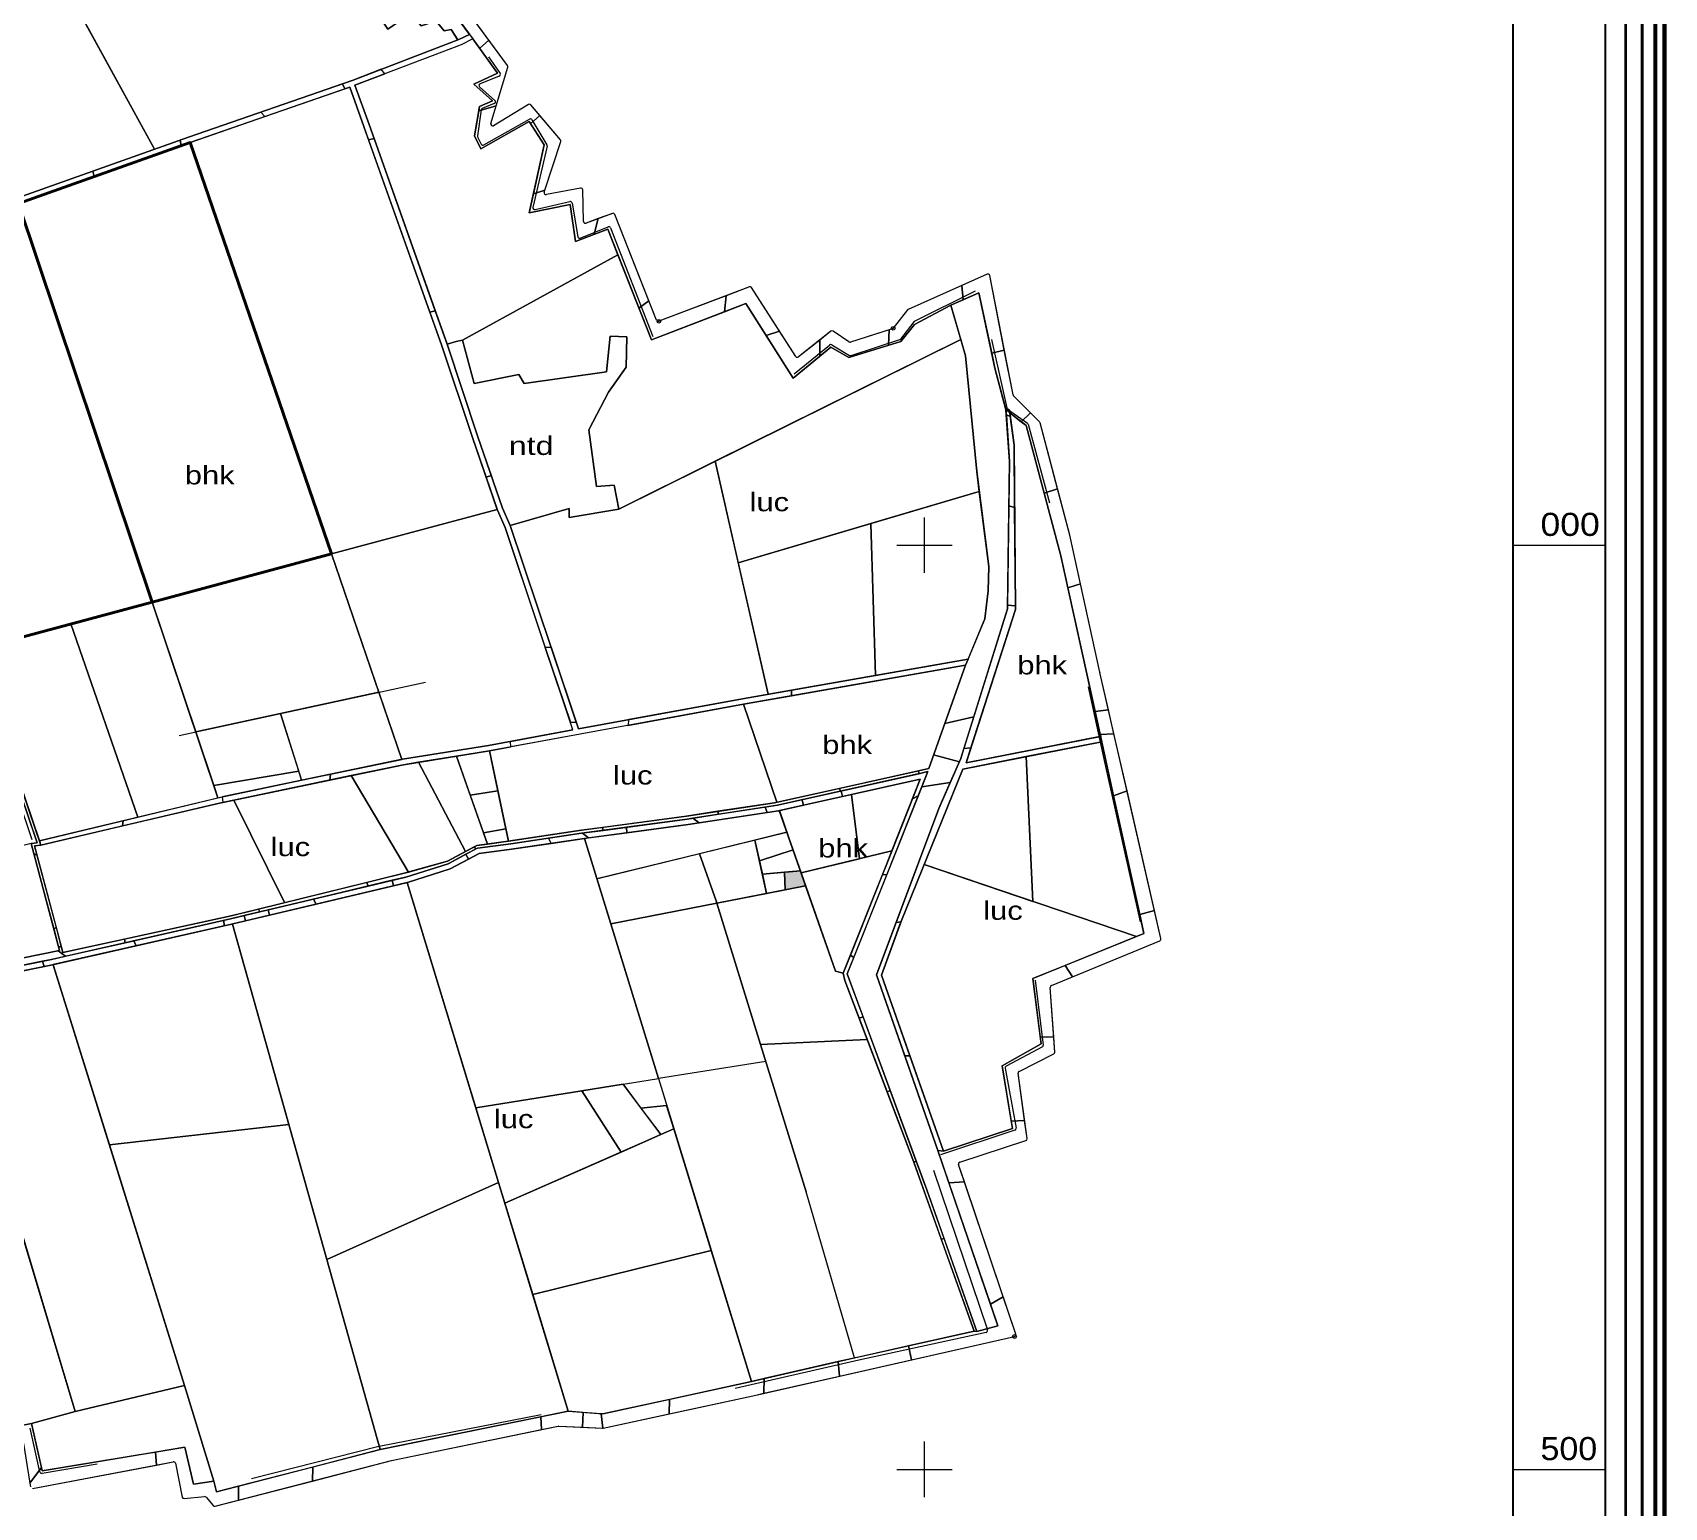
# Model space of a CAD drawing. Header units: metres. Extents: x 558415 to 562400, y 2247179 to 2251032.
# Drawn here: x 561518 to 562400, y 2248479 to 2249277 of the extents above; entities that cross this region are included whole.
import ezdxf
from ezdxf.enums import TextEntityAlignment as Align

# ---------------------------------------------------------------- set-up
doc = ezdxf.new("R2010")
doc.units = ezdxf.units.M
doc.header["$LTSCALE"] = 4
doc.header["$PDMODE"] = 32
doc.header["$PDSIZE"] = 2
for name, color, linetype, lineweight in [('1', 7, 'Continuous', 13), ('17', 7, 'Continuous', 13), ('2', 7, 'Continuous', 13), ('23', 7, 'Continuous', 13), ('33', 7, 'Continuous', 13), ('4', 7, 'Continuous', 13), ('45', 7, 'Continuous', 13), ('5', 7, 'Continuous', 13), ('6', 7, 'Continuous', 13), ('61', 7, 'Continuous', 25), ('62', 7, 'Continuous', 25), ('63', 7, 'Continuous', 13), ('7', 7, 'Continuous', 13)]:
    doc.layers.add(name, color=color, linetype=linetype, lineweight=lineweight)

msp = doc.modelspace()

# ---------------------------------------------------------------- hatches: boundary and pattern name
at = {"layer": '45'}
msp.add_hatch(color=256, dxfattribs=at).paths.add_polyline_path([(561932.896, 2248823.88), (561924.334, 2248823.119), (561924.692, 2248813.572), (561935.747, 2248815.739)])

# ---------------------------------------------------------------- linework, layer by layer
at = {"layer": '1'}
for p, q in [((561762.927, 2249036.784), (561765.812, 2249037.62)), ((561794.965, 2248944.712), (561798.066, 2248944.902)), ((562021.353, 2248889.926), (562025.186, 2248890.387)), ((561798.122, 2248838.65), (561796.747, 2248841.479)), ((561573.635, 2248783.182), (561572.356, 2248785.968)), ((561523.9, 2248772.046), (561522.972, 2248774.919)), ((561964.633, 2248744.044), (561966.806, 2248744.757)), ((562009.149, 2248624.54), (562010.608, 2248624.84))]:
    msp.add_line(p, q, dxfattribs=at)
for points in [[(561690.989, 2249251.617), (561748.199, 2249273.514), (561753.975, 2249276.317), (561755.78, 2249273.858)], [(561755.78, 2249273.858), (561749.392, 2249270.758), (561692.018, 2249248.799), (561699.634, 2249227.574)], [(561706.253, 2249257.459), (561690.989, 2249251.617), (561685.366, 2249249.661), (561686.639, 2249246.928), (561689.184, 2249247.813)], [(561699.634, 2249227.574), (561714.302, 2249186.273), (561735.43, 2249126.786), (561735.429, 2249126.786), (561732.484, 2249126.114), (561696.809, 2249226.565), (561689.184, 2249247.813), (561686.639, 2249246.928), (561686.129, 2249248.023), (561685.366, 2249249.661), (561690.989, 2249251.617)], [(561702.35, 2249219.926), (561699.634, 2249227.574), (561692.018, 2249248.799), (561708.261, 2249255.016), (561706.253, 2249257.459)], [(561689.184, 2249247.813), (561696.809, 2249226.565), (561699.388, 2249219.304), (561702.35, 2249219.926)], [(561641.046, 2249234.243), (561601.965, 2249220.647), (561597.527, 2249219.075), (561598.061, 2249216.081), (561597.527, 2249219.075), (561550.262, 2249202.326), (561550.929, 2249199.379), (561598.061, 2249216.081)], [(561598.061, 2249216.081), (561602.959, 2249217.816), (561643.271, 2249231.84), (561641.046, 2249234.243)], [(561550.262, 2249202.326), (561509.072, 2249187.73), (561503.186, 2249185.582), (561503.594, 2249182.518), (561503.186, 2249185.582), (561438, 2249161.8), (561438.827, 2249158.684), (561503.594, 2249182.518)], [(561503.594, 2249182.518), (561510.087, 2249184.907), (561550.929, 2249199.379), (561550.262, 2249202.326)], [(561765.812, 2249037.62), (561758.354, 2249059.207), (561741.843, 2249108.728), (561735.429, 2249126.786), (561732.484, 2249126.114)], [(561732.484, 2249126.114), (561739.006, 2249107.751), (561755.513, 2249058.243), (561762.927, 2249036.784)], [(562044.318, 2249070.315), (562046.383, 2249069.707), (562045.937, 2249072.954), (562045.148, 2249073.518), (562044.036, 2249073.545)], [(562044.036, 2249073.545), (562044.12, 2249073.229), (562044.318, 2249070.315)], [(562048.795, 2249020.454), (562048.516, 2249054.183), (562046.383, 2249069.707), (562044.318, 2249070.315), (562046.029, 2249045.171)], [(561798.066, 2248944.902), (561776.044, 2249010.556), (561771.867, 2249020.096), (561765.812, 2249037.62), (561762.927, 2249036.784)], [(562046.029, 2249045.171), (562045.701, 2249021.244), (562048.795, 2249020.454)], [(561762.927, 2249036.784), (561769.071, 2249019.003), (561773.242, 2249009.475), (561794.965, 2248944.712)], [(562044.964, 2248967.49), (562044.937, 2248965.497), (562021.353, 2248889.926)], [(562025.186, 2248890.387), (562049.253, 2248965.231), (562049.238, 2248967.089), (562044.964, 2248967.49)], [(561809.936, 2248900.081), (561804.305, 2248916.869), (561794.965, 2248944.712), (561798.066, 2248944.902), (561812.916, 2248900.628)], [(562022.295, 2248935.056), (561902.083, 2248913.97), (561813.88, 2248897.755), (561776.336, 2248890.858), (561776.099, 2248893.864), (561809.936, 2248900.081)], [(561812.916, 2248900.628), (561901.553, 2248916.923), (562023.648, 2248938.339), (562022.295, 2248935.056)], [(561928.121, 2248921.583), (561901.553, 2248916.923), (561840.139, 2248905.633), (561839.537, 2248902.472), (561902.083, 2248913.97)], [(561902.083, 2248913.97), (561928.18, 2248918.548), (561928.121, 2248921.583)], [(562095.076, 2248893.412), (562095.872, 2248893.568), (562095.225, 2248896.498), (562094.434, 2248896.343), (562022.584, 2248882.296), (562025.186, 2248890.387), (562021.353, 2248889.926), (562019.686, 2248884.586)], [(561516.853, 2248838.537), (561520.175, 2248838.997), (561503.306, 2248888.681), (561501.16, 2248888.625), (561517.277, 2248840.794)], [(561776.099, 2248893.864), (561764.279, 2248891.693), (561717.808, 2248884.175), (561678.877, 2248876.058), (561678.512, 2248872.917), (561718.354, 2248881.224)], [(561718.354, 2248881.224), (561764.79, 2248888.737), (561776.336, 2248890.858), (561776.099, 2248893.864)], [(561987.325, 2248796.16), (561987.584, 2248796.868), (562020.851, 2248878.9), (562095.076, 2248893.412)], [(562019.686, 2248884.586), (562007.85, 2248857.501), (561984.688, 2248795.854), (561987.325, 2248796.16)], [(561678.874, 2248876.035), (561619.244, 2248863.568), (561566.645, 2248850.907), (561566.373, 2248848.146), (561618.849, 2248860.477)], [(561618.849, 2248860.477), (561678.512, 2248872.917), (561678.874, 2248876.035)], [(562001.893, 2248877.475), (561998.969, 2248876.783), (561955.002, 2248866.979), (561955.685, 2248864.058), (561997.65, 2248873.415)], [(561997.65, 2248873.415), (561993.475, 2248862.751), (561996.682, 2248864.418), (562001.893, 2248877.475)], [(561933.841, 2248862.261), (561920.503, 2248859.287), (561913.859, 2248858.271), (561914.972, 2248855.406), (561921.057, 2248856.337)], [(561921.057, 2248856.337), (561934.535, 2248859.342), (561934.417, 2248859.836), (561933.841, 2248862.261)], [(561874.697, 2248852.279), (561871.726, 2248851.825), (561838.852, 2248847.393), (561839.141, 2248844.405), (561872.153, 2248848.855)], [(561872.153, 2248848.855), (561878.178, 2248849.777), (561874.697, 2248852.279)], [(561815.099, 2248844.191), (561814.466, 2248844.106), (561796.747, 2248841.479), (561798.122, 2248838.65), (561814.886, 2248841.136)], [(561814.886, 2248841.136), (561818.291, 2248841.595), (561815.099, 2248844.191)], [(561796.747, 2248841.479), (561776.293, 2248838.446), (561758.267, 2248836.13), (561751.937, 2248832.751), (561752.379, 2248831.921), (561753.347, 2248830.103)], [(561753.347, 2248830.103), (561759.195, 2248833.225), (561776.704, 2248835.474), (561798.122, 2248838.65)], [(561751.937, 2248832.751), (561742.362, 2248827.639), (561719.564, 2248820.434), (561712.238, 2248818.686), (561712.898, 2248815.759)], [(561712.898, 2248815.759), (561720.365, 2248817.541), (561743.53, 2248824.862), (561753.347, 2248830.103), (561751.937, 2248832.751)], [(561632.067, 2248799.558), (561624.663, 2248797.791), (561621.044, 2248796.973), (561621.352, 2248793.967)], [(561621.352, 2248793.967), (561625.342, 2248794.869), (561632.902, 2248796.673), (561632.067, 2248799.558)], [(561992.121, 2248723.751), (561976.774, 2248767.298), (561987.325, 2248796.16), (561984.688, 2248795.854), (561974.036, 2248767.504)], [(561572.356, 2248785.968), (561527.906, 2248775.921), (561522.972, 2248774.919), (561523.9, 2248772.046)], [(561523.9, 2248772.046), (561528.535, 2248772.988), (561573.635, 2248783.182)], [(561522.972, 2248774.919), (561470.912, 2248764.342), (561468.303, 2248763.809), (561468.303, 2248760.746)], [(561960.027, 2248778.237), (561956.136, 2248768.482), (561956.874, 2248764.428), (561964.633, 2248744.044)], [(561966.806, 2248744.757), (561958.215, 2248768.034), (561961.753, 2248776.899), (561960.027, 2248778.237)], [(561468.303, 2248760.746), (561471.511, 2248761.402), (561523.9, 2248772.046)], [(561974.036, 2248767.504), (561989.337, 2248723.795), (561992.121, 2248723.751)], [(562010.608, 2248624.84), (562001.301, 2248651.303), (561995.62, 2248666.693), (561994.232, 2248666.193), (562009.149, 2248624.54)]]:
    msp.add_lwpolyline(points, dxfattribs=at)
for points in [[(561686.639, 2249246.928), (561685.366, 2249249.661), (561641.046, 2249234.243), (561643.271, 2249231.84)], [(561732.484, 2249126.114), (561735.429, 2249126.786), (561702.35, 2249219.926), (561699.388, 2249219.304)], [(562044.964, 2248967.49), (562049.238, 2248967.089), (562048.795, 2249020.454), (562045.701, 2249021.244)], [(561808.571, 2248904.151), (561811.714, 2248904.211), (561798.066, 2248944.902), (561794.965, 2248944.712)], [(562022.295, 2248935.056), (562023.648, 2248938.339), (561928.121, 2248921.583), (561928.18, 2248918.548)], [(561678.512, 2248872.917), (561678.877, 2248876.058), (561620.283, 2248863.84), (561620.524, 2248860.826)], [(561934.535, 2248859.342), (561955.685, 2248864.058), (561955.002, 2248866.979), (561933.841, 2248862.261)], [(561979.723, 2248827.625), (561977.387, 2248821.768), (561979.611, 2248821.644), (561996.682, 2248864.418), (561993.475, 2248862.751)], [(561914.972, 2248855.406), (561913.859, 2248858.271), (561874.697, 2248852.279), (561878.178, 2248849.777)], [(561566.373, 2248848.146), (561566.645, 2248850.907), (561521.412, 2248840.019), (561522.179, 2248837.761)], [(561839.141, 2248844.405), (561838.852, 2248847.393), (561815.099, 2248844.191), (561818.291, 2248841.595)], [(561712.898, 2248815.759), (561712.238, 2248818.686), (561669.66, 2248808.527), (561671.003, 2248805.763)], [(561960.027, 2248778.237), (561961.753, 2248776.899), (561979.611, 2248821.644), (561977.387, 2248821.768)], [(561671.003, 2248805.763), (561669.66, 2248808.527), (561645.046, 2248802.654), (561645.818, 2248799.754)], [(561632.902, 2248796.673), (561645.818, 2248799.754), (561645.046, 2248802.654), (561632.067, 2248799.558)], [(561621.352, 2248793.967), (561621.044, 2248796.973), (561572.356, 2248785.968), (561573.635, 2248783.182)], [(561979.784, 2248704.237), (561981.514, 2248704.912), (561966.806, 2248744.757), (561964.633, 2248744.044)], [(562007.302, 2248672.477), (562010.278, 2248672.232), (561992.121, 2248723.751), (561989.337, 2248723.795)], [(561993.727, 2248667.604), (561994.232, 2248666.193), (561995.62, 2248666.693), (561981.514, 2248704.912), (561979.784, 2248704.237)], [(562026.977, 2248574.756), (562028.297, 2248574.54), (562010.608, 2248624.84), (562009.149, 2248624.54)]]:
    msp.add_lwpolyline(points, close=True, dxfattribs=at)
at = {"layer": '17'}
for p, q in [((562095.727, 2248896.596), (562022.584, 2248882.296)), ((562096.303, 2248893.652), (562020.851, 2248878.9))]:
    msp.add_line(p, q, dxfattribs=at)
for points in [[(561753.975, 2249276.317), (561748.199, 2249273.514), (561690.989, 2249251.617), (561601.965, 2249220.647), (561509.072, 2249187.73), (561414.011, 2249153.047)], [(561755.78, 2249273.858), (561749.392, 2249270.758), (561692.018, 2249248.799)], [(561689.184, 2249247.813), (561602.959, 2249217.816), (561510.087, 2249184.907), (561415.06, 2249149.938)], [(561809.936, 2248900.081), (561773.242, 2249009.475), (561769.071, 2249019.003), (561755.513, 2249058.243), (561739.006, 2249107.751), (561696.809, 2249226.565), (561689.184, 2249247.813)], [(561812.916, 2248900.628), (561776.044, 2249010.556), (561771.867, 2249020.096), (561758.354, 2249059.207), (561741.843, 2249108.728), (561699.634, 2249227.574), (561692.018, 2249248.799)], [(562045.937, 2249072.954), (562048.516, 2249054.183), (562049.253, 2248965.231), (562022.584, 2248882.296)], [(562022.295, 2248935.056), (561902.083, 2248913.97), (561813.88, 2248897.755), (561764.79, 2248888.737), (561718.354, 2248881.224), (561618.849, 2248860.477), (561522.179, 2248837.761)], [(562023.648, 2248938.339), (561901.553, 2248916.923), (561812.916, 2248900.628)], [(561809.936, 2248900.081), (561764.279, 2248891.693), (561717.808, 2248884.175), (561619.244, 2248863.568), (561521.412, 2248840.019)], [(562020.851, 2248878.9), (561987.584, 2248796.868), (561976.774, 2248767.298), (562010.278, 2248672.232)], [(561997.65, 2248873.415), (561921.057, 2248856.337), (561872.153, 2248848.855), (561814.886, 2248841.136), (561776.704, 2248835.474), (561759.195, 2248833.225), (561743.53, 2248824.862), (561720.365, 2248817.541), (561625.342, 2248794.869), (561528.535, 2248772.988), (561471.511, 2248761.402), (561436.312, 2248754.209), (561364.013, 2248736.539), (561355.828, 2248720.393), (561279.274, 2248698.415), (561184.114, 2248671.914), (561136.946, 2248658.122)], [(562026.977, 2248574.756), (561993.727, 2248667.604), (561956.874, 2248764.428), (561956.136, 2248768.482), (561979.723, 2248827.625), (561997.65, 2248873.415)], [(561807.374, 2248531.458), (561826.169, 2248530.027), (561906.511, 2248547.555), (561962.278, 2248560.303), (562026.977, 2248574.756)], [(561616.503, 2248490.556), (561617.208, 2248487.816), (561705.657, 2248510.71), (561807.374, 2248531.458)], [(561346.895, 2248491.702), (561517.034, 2248524.902), (561522.931, 2248499.146), (561599.955, 2248512.024), (561604.746, 2248491.992), (561615.734, 2248493.54)]]:
    msp.add_lwpolyline(points, dxfattribs=at)
at = {"layer": '2'}
for p, q in [((562011.047, 2248903.532), (562026.744, 2248907.203)), ((561826.292, 2248845.7), (561825.874, 2248847.342))]:
    msp.add_line(p, q, dxfattribs=at)
for points in [[(562026.744, 2248907.203), (562044.937, 2248965.497), (562046.029, 2249045.171), (562044.12, 2249073.229), (562038.121, 2249095.728), (562029.382, 2249136.578), (562014.293, 2249129.872), (562022.292, 2249102.343), (562028.292, 2249039.875), (562034.837, 2248988.524), (562034.564, 2248975.289), (562032.656, 2248960.202), (562022.295, 2248935.056), (562011.047, 2248903.532)], [(561998.629, 2248869.297), (562013.975, 2248871.517), (562018.905, 2248882.798), (562005.003, 2248886.594), (562002.338, 2248879.126), (561996.822, 2248877.904), (561997.006, 2248876.345)], [(561519.959, 2248832.703), (561518.739, 2248837.284), (561522.179, 2248837.761), (561509.222, 2248875.923), (561507.624, 2248875.965), (561520.175, 2248838.997)], [(561997.006, 2248876.345), (561998.969, 2248876.783), (562001.893, 2248877.475), (561998.629, 2248869.297)], [(561954.035, 2248868.426), (561918.952, 2248860.654), (561888.235, 2248856.012), (561888.701, 2248854.422), (561920.503, 2248859.287)], [(561920.503, 2248859.287), (561954.691, 2248866.91), (561954.035, 2248868.426)], [(561888.235, 2248856.012), (561871.253, 2248853.445), (561825.874, 2248847.342), (561826.292, 2248845.7), (561826.208, 2248846.03), (561826.292, 2248845.7), (561871.726, 2248851.825)], [(561871.726, 2248851.825), (561888.701, 2248854.422), (561888.235, 2248856.012)], [(561825.874, 2248847.342), (561814.509, 2248845.814), (561774.957, 2248839.852), (561758.018, 2248837.504), (561756.538, 2248836.709), (561757.411, 2248835.673)], [(561757.411, 2248835.673), (561758.267, 2248836.13), (561776.293, 2248838.446), (561814.466, 2248844.106), (561826.292, 2248845.7)], [(561520.175, 2248838.997), (561516.853, 2248838.537), (561518.421, 2248832.647), (561519.959, 2248832.703)], [(561699.152, 2248815.564), (561719.564, 2248820.434), (561742.362, 2248827.639), (561757.411, 2248835.673), (561756.538, 2248836.709), (561742.137, 2248828.966)], [(561742.137, 2248828.966), (561718.617, 2248822.477), (561698.481, 2248817.534), (561699.152, 2248815.564)], [(561639.83, 2248803.137), (561625.036, 2248799.505), (561567.476, 2248786.878), (561567.838, 2248784.947), (561567.793, 2248785.186), (561567.838, 2248784.947), (561624.663, 2248797.791)], [(561624.663, 2248797.791), (561640.547, 2248801.581), (561639.83, 2248803.137)]]:
    msp.add_lwpolyline(points, dxfattribs=at)
for points in [[(562005.003, 2248886.594), (562018.905, 2248882.798), (562019.686, 2248884.586), (562026.744, 2248907.203), (562011.047, 2248903.532)], [(561997.006, 2248876.345), (561996.822, 2248877.904), (561954.035, 2248868.426), (561954.691, 2248866.91)], [(561958.215, 2248768.034), (562001.301, 2248651.303), (562028.297, 2248574.54), (562039.75, 2248577.717), (562007.302, 2248672.477), (561974.036, 2248767.504), (562007.85, 2248857.501), (562013.975, 2248871.517), (561998.629, 2248869.297)], [(561529.099, 2248792.55), (561530.548, 2248792.937), (561519.959, 2248832.703), (561518.421, 2248832.647)], [(561699.152, 2248815.564), (561698.481, 2248817.534), (561639.83, 2248803.137), (561640.547, 2248801.581)], [(561531.724, 2248782.693), (561533.221, 2248782.898), (561530.548, 2248792.937), (561529.099, 2248792.55)], [(561567.838, 2248784.947), (561567.476, 2248786.878), (561534.11, 2248779.558), (561533.221, 2248782.898), (561531.724, 2248782.693), (561532.254, 2248780.702), (561531.5, 2248780.549), (561535.548, 2248777.648)], [(561527.906, 2248775.921), (561535.548, 2248777.648), (561531.5, 2248780.549), (561472.911, 2248768.695), (561474.635, 2248765.098)]]:
    msp.add_lwpolyline(points, close=True, dxfattribs=at)
at = {"layer": '23'}
for points in [[(561354.963, 2249305.485), (561396.199, 2249192.604), (561411.684, 2249147.019), (561414.151, 2249147.976), (561482.431, 2248950.322), (561484.887, 2248942.932), (561520.175, 2248838.997), (561516.853, 2248838.537), (561532.254, 2248780.702)], [(561356.259, 2249306.308), (561397.614, 2249193.103), (561412.601, 2249148.984), (561415.06, 2249149.938), (561483.852, 2248950.803), (561486.309, 2248943.41), (561522.179, 2248837.761), (561518.739, 2248837.284), (561534.11, 2248779.558)], [(562019.686, 2248884.586), (562044.937, 2248965.497), (562046.029, 2249045.171), (562044.12, 2249073.229), (562038.121, 2249095.728), (562029.382, 2249136.578), (562014.293, 2249129.872), (562022.292, 2249102.343), (562028.292, 2249039.875), (562034.837, 2248988.524), (562034.564, 2248975.289), (562032.656, 2248960.202), (562022.295, 2248935.056), (562002.338, 2248879.126)], [(561534.11, 2248779.558), (561625.036, 2248799.505), (561718.617, 2248822.477), (561742.137, 2248828.966), (561758.018, 2248837.504), (561774.957, 2248839.852), (561814.509, 2248845.814), (561871.253, 2248853.445), (561918.952, 2248860.654), (562002.338, 2248879.126)], [(562001.893, 2248877.475), (561958.215, 2248768.034), (562001.301, 2248651.303), (562028.297, 2248574.54), (562039.75, 2248577.717), (562007.302, 2248672.477), (561974.036, 2248767.504), (562007.85, 2248857.501), (562019.686, 2248884.586)], [(562001.893, 2248877.475), (561998.969, 2248876.783), (561920.503, 2248859.287), (561871.726, 2248851.825), (561814.466, 2248844.106), (561776.293, 2248838.446), (561758.267, 2248836.13), (561742.362, 2248827.639), (561719.564, 2248820.434), (561624.663, 2248797.791), (561527.906, 2248775.921), (561470.912, 2248764.342), (561435.655, 2248757.137), (561361.961, 2248739.126), (561353.743, 2248722.916), (561278.458, 2248701.302), (561183.291, 2248674.799), (561136.152, 2248661.015)], [(561532.254, 2248780.702), (561469.952, 2248768.096), (561434.082, 2248760.941), (561359.886, 2248741.862), (561353.744, 2248727.315), (561181.765, 2248678.902), (561134.839, 2248666.024)]]:
    msp.add_lwpolyline(points, dxfattribs=at)
at = {"layer": '4'}
for p, q in [((561764.245, 2249264.145), (561770.485, 2249255.194)), ((561770.03, 2249253.691), (561759.723, 2249249.638)), ((561759.423, 2249247.961), (561767.689, 2249240.587)), ((561760.219, 2249235.462), (561758.253, 2249221.472)), ((561767.399, 2249238.914), (561760.833, 2249236.25)), ((561761.678, 2249216.566), (561786.38, 2249230.447)), ((561787.727, 2249230.091), (561795.838, 2249216.632)), ((561758.349, 2249220.886), (561760.294, 2249216.991)), ((561795.956, 2249215.89), (561788.282, 2249182.759)), ((561789.479, 2249181.559), (561808.247, 2249185.846)), ((561809.456, 2249185.039), (561812.551, 2249166.863)), ((561813.913, 2249166.104), (561828.998, 2249172.224)), ((561830.306, 2249171.66), (561853.151, 2249112.898)), ((561994.726, 2249121.134), (562027.712, 2249137.526)), ((561987.278, 2249111.521), (561994.376, 2249120.844)), ((561929.521, 2249092.685), (561948.713, 2249108.278)), ((561949.85, 2249108.364), (561959.542, 2249102.671)), ((561960.358, 2249102.582), (561986.792, 2249111.175)), ((562036.301, 2249111.273), (562044.575, 2249074.241)), ((562044.969, 2249073.646), (562055.742, 2249065.943)), ((562056.125, 2249065.392), (562067.638, 2249022.987)), ((562088.529, 2248923.318), (562097.582, 2248881.964)), ((562097.582, 2248881.962), (562116.616, 2248796.234)), ((562059.976, 2248764.637), (562064.302, 2248729.539)), ((562063.78, 2248728.535), (562044.139, 2248718.051)), ((562043.627, 2248716.988), (562049.604, 2248684.641)), ((562048.937, 2248683.511), (562008.675, 2248670.079)), ((562004.961, 2248661.947), (562034.086, 2248575.416)), ((562033.353, 2248574.12), (561964.576, 2248559.027)), ((561964.566, 2248559.025), (561897.718, 2248543.693)), ((561792.795, 2248529.522), (561705.077, 2248512.336)), ((561521.69, 2248498.616), (561516.311, 2248522.306)), ((561705.024, 2248512.324), (561636.107, 2248494.907)), ((561552.541, 2248502.807), (561522.83, 2248497.851))]:
    msp.add_line(p, q, dxfattribs=at)
for centre, start, end in [((561760.089, 2249248.707), 111.46778, 228.2637), ((561769.664, 2249254.622), 291.46778, 34.88024), ((561767.023, 2249239.841), 292.08725, 48.2637), ((561761.209, 2249235.323), 112.08726, 172.00265), ((561786.87, 2249229.575), 31.0753, 119.33236), ((561759.244, 2249221.333), 172.00265, 206.53815), ((561761.189, 2249217.438), 206.53814, 299.33236), ((561794.981, 2249216.116), 346.96019, 31.0753), ((561789.257, 2249182.534), 166.96019, 282.86896), ((561808.47, 2249184.872), 9.66488, 102.86896), ((561829.374, 2249171.298), 21.24486, 112.08493), ((561813.537, 2249167.03), 189.66487, 292.08493), ((561995.171, 2249120.238), 116.42473, 142.72083), ((561949.344, 2249107.502), 59.56706, 129.09309), ((561986.483, 2249112.126), 288.0086, 322.72083), ((561960.049, 2249103.533), 239.56706, 288.0086), ((562045.551, 2249074.459), 192.59415, 234.4366), ((562055.16, 2249065.13), 15.18921, 54.4366), ((562098.559, 2248882.178), 192.34781, 192.51805), ((562063.31, 2248729.417), 298.09085, 7.02665), ((562044.61, 2248717.169), 118.09085, 190.46916), ((562048.621, 2248684.459), 288.44917, 10.46916), ((562033.139, 2248575.097), 282.37721, 18.60258), ((561964.79, 2248558.05), 102.37721, 102.91761), ((561705.269, 2248511.355), 101.08498, 104.18339), ((561522.665, 2248498.838), 192.79322, 279.4696)]:
    msp.add_arc(centre, 1, start, end, dxfattribs=at)
at = {"layer": '45'}
for p, q in [((561583.694, 2249214.173), (561488.733, 2249386.851)), ((561899.257, 2248990.507), (562029.682, 2249028.973)), ((561679.269, 2248995.229), (561768.963, 2249019.316)), ((561973.571, 2248929.555), (562023.648, 2248938.339)), ((561596.986, 2248897.096), (561730.124, 2248925.963)), ((561910.738, 2248829.263), (561928.958, 2248835.126)), ((561830.362, 2248795.079), (561887.736, 2248806.327)), ((561625.879, 2248794.99), (561676.8, 2248613.538)), ((561528.805, 2248773.043), (561559.214, 2248675.661)), ((561951.958, 2248769.45), (561956.136, 2248768.482)), ((561906.511, 2248547.555), (561962.278, 2248560.303)), ((561599.887, 2248545.408), (561615.734, 2248493.54))]:
    msp.add_line(p, q, dxfattribs=at)
for points in [[(561414.011, 2249153.047), (561509.072, 2249187.73), (561583.694, 2249214.173), (561488.733, 2249386.851)], [(561509.072, 2249187.73), (561601.965, 2249220.647), (561690.989, 2249251.617), (561747.714, 2249273.328), (561744.036, 2249278.962), (561740.351, 2249278.246), (561735.929, 2249283.493), (561727.821, 2249280.87), (561722.415, 2249287.786), (561709.885, 2249279.2), (561684.332, 2249316.88), (561542.827, 2249288.486), (561583.694, 2249214.173)], [(561755.78, 2249273.858), (561749.392, 2249270.758), (561692.018, 2249248.799)], [(561741.843, 2249108.728), (561746.756, 2249110.159), (561750.196, 2249110.874), (561834.183, 2249157.138), (561828.73, 2249170.976), (561811.286, 2249164.299), (561808.337, 2249184.331), (561786.225, 2249179.8), (561794.333, 2249216.526), (561786.225, 2249229.166), (561760.182, 2249214.38), (561756.742, 2249221.535), (561759.445, 2249237.274), (561766.324, 2249240.374), (561756.251, 2249249.436), (561769.027, 2249255.398), (561755.78, 2249273.858)], [(561768.963, 2249019.316), (561755.513, 2249058.243), (561739.006, 2249107.751), (561696.809, 2249226.565), (561689.184, 2249247.813), (561602.959, 2249217.816), (561679.269, 2248995.229)], [(561692.018, 2249248.799), (561699.634, 2249227.574), (561741.843, 2249108.728)], [(561771.867, 2249020.096), (561776.044, 2249010.556), (561807.934, 2249019.775), (561807.934, 2249015.005), (561834.715, 2249019.536), (561832.258, 2249032.414), (561822.676, 2249031.699), (561818.499, 2249062.463), (561829.064, 2249082.734), (561838.646, 2249096.327), (561839.137, 2249112.782), (561830.047, 2249113.021), (561828.081, 2249093.704), (561783.611, 2249087.503), (561780.662, 2249092.273), (561756.584, 2249087.503), (561750.196, 2249110.874), (561746.756, 2249110.159), (561741.843, 2249108.728)], [(561741.843, 2249108.728), (561758.354, 2249059.207), (561771.867, 2249020.096)], [(562029.682, 2249028.973), (562028.292, 2249039.875), (562022.292, 2249102.343), (562019.689, 2249111.301), (561886.762, 2249045.356), (561899.257, 2248990.507)], [(562022.584, 2248882.296), (562095.225, 2248896.498), (562094.43, 2248900.1), (562073.791, 2248994.181), (562054.996, 2249064.652), (562046.116, 2249071.655)], [(562046.116, 2249071.655), (562048.516, 2249054.183), (562049.253, 2248965.231), (562022.584, 2248882.296)], [(562023.648, 2248938.339), (562032.656, 2248960.202), (562034.564, 2248975.289), (562034.837, 2248988.524), (562029.682, 2249028.973), (561971.054, 2249011.682), (561973.571, 2248929.555)], [(561809.936, 2248900.081), (561773.242, 2249009.475), (561769.071, 2249019.003), (561768.963, 2249019.316), (561679.269, 2248995.229), (561717.374, 2248884.084)], [(561902.083, 2248913.97), (561813.88, 2248897.755), (561764.79, 2248888.737), (561775.051, 2248839.866)], [(561775.051, 2248839.866), (561814.509, 2248845.814), (561871.253, 2248853.445), (561918.952, 2248860.654), (561920.123, 2248860.913), (561902.083, 2248913.97)], [(561717.374, 2248884.084), (561717.808, 2248884.175), (561764.279, 2248891.693), (561809.936, 2248900.081)], [(561726.429, 2248882.53), (561718.354, 2248881.224), (561690.019, 2248875.316), (561720.949, 2248823.12)], [(561720.949, 2248823.12), (561742.137, 2248828.966), (561751.882, 2248834.205), (561726.429, 2248882.53)], [(561626.457, 2248862.063), (561618.849, 2248860.477), (561522.179, 2248837.761)], [(561534.11, 2248779.558), (561625.036, 2248799.505), (561654.003, 2248806.616), (561626.457, 2248862.063)], [(561921.635, 2248856.466), (561921.057, 2248856.337), (561872.153, 2248848.855), (561816.141, 2248841.305), (561822.849, 2248819.502)], [(561822.849, 2248819.502), (561823.41, 2248819.64), (561925.646, 2248844.668), (561921.635, 2248856.466)], [(561928.958, 2248835.126), (561926.652, 2248841.71), (561925.646, 2248844.668), (561908.253, 2248840.41), (561910.738, 2248829.263)], [(561522.179, 2248837.761), (561518.739, 2248837.284), (561534.11, 2248779.558)], [(561816.141, 2248841.305), (561814.886, 2248841.136), (561776.704, 2248835.474), (561759.195, 2248833.225), (561743.53, 2248824.862), (561720.365, 2248817.541), (561720.194, 2248817.5), (561757.353, 2248695.578)], [(561814.886, 2248841.136), (561776.704, 2248835.474), (561759.195, 2248833.225), (561743.53, 2248824.862), (561720.365, 2248817.541), (561720.194, 2248817.5), (561757.353, 2248695.578), (561814.661, 2248704.744), (561837.026, 2248708.321), (561846.716, 2248695.419), (561860.587, 2248696.83), (561883.865, 2248621.165), (561864.479, 2248684.181), (561857.467, 2248681.105), (561843.196, 2248674.846), (561773.05, 2248644.078), (561788.15, 2248594.533), (561884.735, 2248618.338), (561906.511, 2248547.555), (561962.278, 2248560.303), (561935.989, 2248650.209), (561911.388, 2248729.803), (561887.736, 2248806.327), (561830.362, 2248795.079), (561856.113, 2248711.374)], [(561757.353, 2248695.578), (561856.113, 2248711.374), (561816.141, 2248841.305)], [(561856.113, 2248711.374), (561816.141, 2248841.305), (561814.886, 2248841.136)], [(561887.736, 2248806.327), (561887.341, 2248807.605), (561878.343, 2248833.088), (561822.848, 2248819.502), (561825.306, 2248811.515), (561816.141, 2248841.305), (561830.362, 2248795.079)], [(561956.136, 2248768.482), (561979.723, 2248827.625), (561982.45, 2248834.592), (561933.298, 2248822.732), (561951.958, 2248769.45)], [(561999.868, 2248827.158), (561987.584, 2248796.868), (561976.774, 2248767.298), (562010.278, 2248672.232)], [(562010.278, 2248672.232), (562047.624, 2248684.395), (562042.096, 2248718.378), (562063.102, 2248730.183), (562058.68, 2248765.597), (562114.658, 2248788.264), (561999.868, 2248827.158)], [(561676.8, 2248613.538), (561769.68, 2248655.134), (561720.194, 2248817.5), (561625.877, 2248794.997)], [(561625.877, 2248794.997), (561625.342, 2248794.869), (561528.804, 2248773.049)], [(561559.214, 2248675.661), (561656.279, 2248686.661), (561625.879, 2248794.99)], [(561528.535, 2248772.988), (561471.511, 2248761.402), (561436.312, 2248754.209), (561364.013, 2248736.539), (561355.828, 2248720.393), (561279.274, 2248698.415), (561184.114, 2248671.914), (561183.909, 2248671.854), (561201.581, 2248587.61), (561508.881, 2248637.673)], [(561215.571, 2248520.917), (561340.506, 2248546.136), (561346.404, 2248496.71), (561346.895, 2248491.702), (561517.034, 2248524.902), (561540.62, 2248531.341), (561471.925, 2248761.486), (561528.535, 2248772.988)], [(561528.804, 2248773.049), (561528.535, 2248772.988), (561471.925, 2248761.486), (561540.62, 2248531.341)], [(561540.62, 2248531.341), (561599.887, 2248545.408), (561528.805, 2248773.043)], [(562026.977, 2248574.756), (561993.727, 2248667.604), (561968.999, 2248732.571), (561911.388, 2248729.803), (561935.989, 2248650.209)], [(561935.989, 2248650.209), (561914.212, 2248720.665), (561856.113, 2248711.374), (561884.248, 2248619.921), (561864.479, 2248684.181), (561773.05, 2248644.078), (561788.15, 2248594.533), (561884.735, 2248618.338), (561906.511, 2248547.555)], [(561962.278, 2248560.303), (561935.989, 2248650.209), (561914.212, 2248720.665), (561856.113, 2248711.374), (561906.511, 2248547.555)], [(561615.734, 2248493.54), (561617.208, 2248487.816), (561705.657, 2248510.71), (561676.8, 2248613.538), (561656.279, 2248686.661), (561559.214, 2248675.661), (561599.887, 2248545.408)], [(561346.404, 2248496.71), (561346.895, 2248491.702), (561517.034, 2248524.902), (561540.62, 2248531.341), (561508.881, 2248637.673), (561201.581, 2248587.61), (561215.571, 2248520.917)], [(561906.511, 2248547.555), (561962.278, 2248560.303), (562026.977, 2248574.756)]]:
    msp.add_lwpolyline(points, dxfattribs=at)
for points in [[(561747.714, 2249273.328), (561748.199, 2249273.514), (561753.975, 2249276.317), (561732.124, 2249306.09), (561699.343, 2249294.746), (561709.885, 2249279.2), (561722.415, 2249287.786), (561727.821, 2249280.87), (561735.929, 2249283.493), (561740.351, 2249278.246), (561744.036, 2249278.962)], [(561822.676, 2249031.699), (561832.258, 2249032.414), (561834.715, 2249019.536), (562019.689, 2249111.301), (562014.293, 2249129.872), (561994.572, 2249119.463), (561987.201, 2249110.162), (561959.192, 2249101.577), (561949.364, 2249107.062), (561928.972, 2249090.369), (561903.42, 2249130.672), (561852.316, 2249111.117), (561834.183, 2249157.138), (561750.196, 2249110.874), (561756.584, 2249087.503), (561780.662, 2249092.273), (561783.611, 2249087.503), (561828.081, 2249093.704), (561830.047, 2249113.021), (561839.137, 2249112.782), (561838.646, 2249096.327), (561829.064, 2249082.734), (561818.499, 2249062.463)], [(561812.916, 2248900.628), (561901.553, 2248916.923), (561915.465, 2248919.363), (561886.762, 2249045.356), (561834.715, 2249019.536), (561807.934, 2249015.005), (561807.934, 2249019.775), (561776.044, 2249010.556)], [(561915.465, 2248919.363), (561973.571, 2248929.555), (561971.054, 2249011.682), (561899.257, 2248990.507)], [(561605.923, 2248899.034), (561704.892, 2248920.492), (561679.269, 2248995.229), (561582.396, 2248969.214)], [(561574.63, 2248852.878), (561617.892, 2248863.331), (561582.396, 2248969.214), (561538.322, 2248957.378)], [(561521.412, 2248840.019), (561574.63, 2248852.878), (561538.322, 2248957.378), (561486.309, 2248943.41)], [(561920.123, 2248860.913), (562002.338, 2248879.126), (562022.295, 2248935.056), (561902.083, 2248913.97)], [(561663.151, 2248872.779), (561717.374, 2248884.084), (561704.892, 2248920.492), (561651.832, 2248908.988)], [(561615.645, 2248870.033), (561661.624, 2248877.664), (561651.832, 2248908.988), (561605.923, 2248899.034)], [(561754.319, 2248864.717), (561769.318, 2248867.169), (561764.79, 2248888.737), (561746.887, 2248885.84)], [(562058.595, 2248807.26), (562055.077, 2248885.592), (562020.851, 2248878.9), (561999.868, 2248827.158), (562114.658, 2248788.264), (562118.753, 2248789.922), (562095.872, 2248893.568), (562055.077, 2248885.592)], [(561751.882, 2248834.205), (561758.018, 2248837.504), (561763.619, 2248838.28), (561746.887, 2248885.84), (561726.429, 2248882.53)], [(561999.868, 2248827.158), (562058.595, 2248807.26), (562055.077, 2248885.592), (562020.851, 2248878.9)], [(561663.151, 2248872.779), (561661.624, 2248877.664), (561615.646, 2248870.033), (561617.889, 2248863.341)], [(561654.003, 2248806.616), (561718.617, 2248822.477), (561720.949, 2248823.12), (561690.019, 2248875.316), (561626.457, 2248862.063)], [(561964.953, 2248830.37), (561960.546, 2248865.142), (561921.635, 2248856.466), (561926.652, 2248841.71), (561933.298, 2248822.732), (561982.45, 2248834.592), (561997.65, 2248873.415), (561960.546, 2248865.142)], [(561761.475, 2248844.374), (561773.642, 2248846.576), (561769.318, 2248867.169), (561754.319, 2248864.717)], [(561926.652, 2248841.71), (561933.298, 2248822.732), (561964.953, 2248830.37), (561960.546, 2248865.142), (561921.635, 2248856.466)], [(561763.619, 2248838.28), (561774.957, 2248839.852), (561775.051, 2248839.866), (561773.642, 2248846.576), (561761.475, 2248844.374)], [(561434.082, 2248760.941), (561469.952, 2248768.096), (561532.254, 2248780.702), (561516.853, 2248838.537), (561423.169, 2248814.752)], [(561887.341, 2248807.605), (561887.736, 2248806.327), (561914.673, 2248811.608), (561908.253, 2248840.41), (561878.343, 2248833.088)], [(561912.345, 2248822.054), (561932.896, 2248823.88), (561928.958, 2248835.126), (561910.738, 2248829.263)], [(561914.673, 2248811.608), (561924.692, 2248813.572), (561924.334, 2248823.119), (561912.345, 2248822.054)], [(561932.896, 2248823.88), (561924.334, 2248823.119), (561924.692, 2248813.572), (561935.747, 2248815.739)], [(561968.999, 2248732.571), (561956.874, 2248764.428), (561956.136, 2248768.482), (561951.958, 2248769.45), (561935.747, 2248815.739), (561887.736, 2248806.327), (561911.388, 2248729.803)], [(561769.68, 2248655.134), (561773.05, 2248644.078), (561835.912, 2248671.651), (561814.661, 2248704.744), (561757.353, 2248695.578)], [(561835.912, 2248671.651), (561857.467, 2248681.105), (561837.026, 2248708.321), (561814.661, 2248704.744)], [(561857.467, 2248681.105), (561864.479, 2248684.181), (561860.587, 2248696.83), (561846.716, 2248695.419)], [(561788.15, 2248594.533), (561884.735, 2248618.338), (561864.479, 2248684.181), (561773.05, 2248644.078)], [(561705.657, 2248510.71), (561807.374, 2248531.458), (561769.68, 2248655.134), (561676.8, 2248613.538)], [(561807.374, 2248531.458), (561826.169, 2248530.027), (561906.511, 2248547.555), (561884.735, 2248618.338), (561788.15, 2248594.533)], [(561522.931, 2248499.146), (561599.955, 2248512.024), (561604.746, 2248491.992), (561615.734, 2248493.54), (561599.887, 2248545.408), (561540.62, 2248531.341), (561517.034, 2248524.902)]]:
    msp.add_lwpolyline(points, close=True, dxfattribs=at)
at = {"layer": '45', "lineweight": 40}
for points in [[(561582.396, 2248969.214), (561679.269, 2248995.229), (561602.959, 2249217.816), (561510.087, 2249184.907)], [(561483.852, 2248950.803), (561486.309, 2248943.41), (561582.396, 2248969.214), (561510.087, 2249184.907), (561415.06, 2249149.938)]]:
    msp.add_lwpolyline(points, close=True, dxfattribs=at)
at = {"layer": '5'}
for p, q in [((562029.382, 2249136.578), (562014.293, 2249129.872)), ((561920.123, 2248860.913), (561902.083, 2248913.97)), ((561764.79, 2248888.737), (561775.051, 2248839.865))]:
    msp.add_line(p, q, dxfattribs=at)
for points in [[(561747.738, 2249273.291), (561744.036, 2249278.962), (561740.351, 2249278.246), (561735.929, 2249283.493), (561727.821, 2249280.87), (561722.415, 2249287.786), (561709.885, 2249279.2), (561684.332, 2249316.88), (561711.044, 2249334.813), (561708.341, 2249337.675), (561704.901, 2249337.675), (561641.267, 2249432.829), (561617.015, 2249468.754)], [(561744.036, 2249278.962), (561740.351, 2249278.246), (561735.929, 2249283.493), (561727.821, 2249280.87), (561722.415, 2249287.786), (561709.885, 2249279.2), (561684.332, 2249316.88), (561711.044, 2249334.813), (561755.78, 2249273.858)], [(561755.78, 2249273.858), (561769.027, 2249255.398), (561756.251, 2249249.436), (561766.324, 2249240.374), (561759.445, 2249237.274), (561756.742, 2249221.535), (561760.182, 2249214.38), (561786.225, 2249229.166), (561794.333, 2249216.526), (561786.225, 2249179.8), (561808.337, 2249184.331), (561811.286, 2249164.299), (561828.73, 2249170.976), (561852.316, 2249111.117), (561903.42, 2249130.672), (561928.972, 2249090.369), (561949.364, 2249107.062), (561959.192, 2249101.577), (561987.201, 2249110.162), (561994.572, 2249119.463), (562014.293, 2249129.872)], [(561776.044, 2249010.556), (561807.934, 2249019.775), (561807.934, 2249015.005), (561834.715, 2249019.536), (561832.258, 2249032.414), (561822.676, 2249031.699), (561818.499, 2249062.463), (561829.064, 2249082.734), (561838.646, 2249096.327), (561839.137, 2249112.782), (561830.047, 2249113.021), (561828.081, 2249093.704), (561783.611, 2249087.503), (561780.662, 2249092.273), (561756.584, 2249087.503), (561750.196, 2249110.874), (561746.756, 2249110.159), (561741.843, 2249108.728)], [(561776.044, 2249010.556), (561807.934, 2249019.775), (561807.934, 2249015.005), (561834.715, 2249019.536), (561832.258, 2249032.414), (561822.676, 2249031.699), (561818.499, 2249062.463), (561829.064, 2249082.734), (561838.646, 2249096.327), (561839.137, 2249112.782), (561830.047, 2249113.021), (561828.081, 2249093.704), (561783.611, 2249087.503), (561780.662, 2249092.273), (561756.584, 2249087.503), (561750.196, 2249110.874), (561746.756, 2249110.159), (561741.843, 2249108.728)], [(562094.43, 2248900.1), (562073.791, 2248994.181), (562054.996, 2249064.652), (562046.116, 2249071.655), (562044.12, 2249073.229)], [(562007.302, 2248672.477), (562010.278, 2248672.232), (562047.624, 2248684.395), (562042.096, 2248718.378), (562063.102, 2248730.183), (562058.68, 2248765.597), (562118.753, 2248789.922), (562094.43, 2248900.1)], [(561956.136, 2248768.482), (561951.958, 2248769.45), (561921.496, 2248856.435)], [(561528.805, 2248773.043), (561599.887, 2248545.408), (561615.734, 2248493.54)]]:
    msp.add_lwpolyline(points, dxfattribs=at)
at = {"layer": '6'}
for p, q in [((561774.59, 2249259.425), (561712.914, 2249343.235)), ((561765.512, 2249228.083), (561774.742, 2249258.543)), ((561785.815, 2249238.412), (561766.989, 2249226.939)), ((561803.156, 2249219.361), (561787.096, 2249238.207)), ((561794.413, 2249191.022), (561803.345, 2249218.403)), ((561814.024, 2249193.145), (561795.545, 2249189.729)), ((561815.645, 2249175.085), (561815.205, 2249192.188)), ((561831.232, 2249179.489), (561816.994, 2249174.174)), ((561855.099, 2249121.725), (561832.511, 2249178.919)), ((562033.958, 2249146.611), (561991.244, 2249127.549)), ((562047.97, 2249081.265), (562035.347, 2249145.889)), ((561905.378, 2249139.704), (561856.383, 2249121.157)), ((561930.373, 2249102.065), (561906.574, 2249139.307)), ((561990.865, 2249127.253), (561983.101, 2249117.362)), ((561982.616, 2249117.026), (561960.055, 2249109.885)), ((561949.402, 2249115.686), (561931.835, 2249101.819)), ((561959.2, 2249110.006), (561950.575, 2249115.734)), ((562062.282, 2249066.647), (562048.242, 2249080.752)), ((562078.681, 2249005.488), (562062.54, 2249066.198)), ((562094.903, 2248931.2), (562078.692, 2249005.444)), ((562127.907, 2248787.165), (562094.905, 2248931.19)), ((562068.711, 2248761.776), (562127.315, 2248786.018)), ((562070.534, 2248725.766), (562068.096, 2248760.783)), ((562051.201, 2248715.341), (562069.986, 2248724.804)), ((562055.517, 2248678.956), (562050.66, 2248714.312)), ((562019.09, 2248666.148), (562054.838, 2248677.87)), ((562049.448, 2248573.185), (562018.454, 2248664.878)), ((561909.689, 2248540.409), (562048.721, 2248571.889)), ((561826.201, 2248522.237), (561909.681, 2248540.407)), ((561711.821, 2248504.754), (561801.874, 2248523.413)), ((561802.128, 2248523.432), (561825.938, 2248522.216)), ((561517.707, 2248489.692), (561593.765, 2248504.073)), ((561594.931, 2248503.288), (561598.612, 2248484.978)), ((561616.375, 2248480.068), (561711.773, 2248504.743)), ((561599.691, 2248484.18), (561610.682, 2248485.268)), ((561611.545, 2248484.917), (561615.36, 2248480.391))]:
    msp.add_line(p, q, dxfattribs=at)
for centre, start, end in [((561773.785, 2249258.833), 343.14184, 36.34942), ((561786.335, 2249237.558), 40.43651, 121.35921), ((561766.469, 2249227.793), 163.14184, 301.35921), ((561802.395, 2249218.713), 341.93159, 40.43651), ((561795.363, 2249190.712), 161.93159, 280.47461), ((561814.205, 2249192.162), 1.47328, 100.47461), ((561831.581, 2249178.552), 21.55026, 110.46984), ((561816.645, 2249175.111), 181.47328, 290.46984), ((562034.366, 2249145.697), 11.05221, 114.04961), ((561905.732, 2249138.768), 32.58002, 110.73376), ((561991.652, 2249126.636), 114.04961, 141.86899), ((561856.029, 2249122.092), 201.55026, 290.73376), ((561982.314, 2249117.979), 287.56273, 321.869), ((561950.022, 2249114.901), 56.41168, 128.28762), ((561959.754, 2249110.839), 236.41168, 287.56273), ((561931.216, 2249102.604), 212.58002, 308.28762), ((562048.951, 2249081.457), 191.05221, 224.86741), ((562061.573, 2249065.941), 14.88908, 44.86741), ((562077.715, 2249005.231), 12.31716, 14.88908), ((562095.88, 2248931.413), 192.31716, 192.90601), ((562126.932, 2248786.942), 292.47269, 12.90601), ((562069.094, 2248760.852), 112.47269, 183.98246), ((562069.536, 2248725.697), 296.73539, 3.98246), ((562051.651, 2248714.448), 116.73539, 187.82241), ((562054.527, 2248678.82), 288.15397, 7.82241), ((562019.401, 2248665.198), 108.15397, 198.67602), ((562048.501, 2248572.864), 282.75799, 18.67602), ((561909.468, 2248541.384), 282.2792, 282.75799), ((561802.077, 2248522.434), 87.0748, 101.706), ((561825.989, 2248523.215), 267.0748, 282.2792), ((561593.95, 2248503.091), 11.36674, 100.70709), ((561712.024, 2248503.775), 101.706, 104.50207), ((561599.592, 2248485.175), 191.36674, 275.65302), ((561610.781, 2248484.273), 40.12699, 95.65302), ((561616.125, 2248481.036), 220.12699, 284.50207)]:
    msp.add_arc(centre, 1, start, end, dxfattribs=at)
at = {"layer": '61', "lineweight": 60}
msp.add_lwpolyline([(558414.512, 2247315.512), (558414.512, 2251031.893), (562400.184, 2251031.893), (562400.184, 2247315.512)], dxfattribs=at)
at = {"layer": '61', "lineweight": 53}
msp.add_lwpolyline([(558419.512, 2247315.512), (558419.512, 2251026.893), (562395.184, 2251026.893), (562395.184, 2247315.512)], dxfattribs=at)
at = {"layer": '61', "lineweight": 40}
msp.add_lwpolyline([(558426.512, 2247315.512), (558426.512, 2251019.893), (562388.184, 2251019.893), (562388.184, 2247315.512)], dxfattribs=at)
at = {"layer": '61', "lineweight": 35}
msp.add_lwpolyline([(558435.512, 2247315.512), (558435.512, 2251010.893), (562379.184, 2251010.893), (562379.184, 2247315.512)], dxfattribs=at)
at = {"layer": '61'}
msp.add_lwpolyline([(558446.512, 2247315.512), (558446.512, 2250999.893), (562368.184, 2250999.893), (562368.184, 2247315.512)], dxfattribs=at)
at = {"layer": '62'}
msp.add_lwpolyline([(558496.512, 2247315.512), (558496.512, 2250949.893), (562318.184, 2250949.893), (562318.184, 2247315.512)], dxfattribs=at)
at = {"layer": '63'}
for p, q in [((562000, 2248985), (562000, 2249015)), ((561985, 2249000), (562015, 2249000)), ((562318.184, 2249000), (562368.184, 2249000)), ((562000, 2248485), (562000, 2248515)), ((561985, 2248500), (562015, 2248500)), ((562318.184, 2248500), (562368.184, 2248500))]:
    msp.add_line(p, q, dxfattribs=at)
at = {"layer": '7'}
for p, q in [((561785.815, 2249238.412), (561766.989, 2249226.939)), ((561814.024, 2249193.145), (561795.545, 2249189.729)), ((561815.645, 2249175.085), (561815.205, 2249192.188)), ((561990.865, 2249127.253), (561983.101, 2249117.362)), ((561959.2, 2249110.006), (561950.575, 2249115.734)), ((562080.069, 2248766.475), (562127.315, 2248786.018)), ((562051.201, 2248715.341), (562069.986, 2248724.804)), ((562019.09, 2248666.148), (562054.838, 2248677.87)), ((561861.927, 2248530.013), (561909.681, 2248540.407)), ((561517.707, 2248489.692), (561584.722, 2248502.363)), ((561594.931, 2248503.288), (561598.612, 2248484.978)), ((561599.691, 2248484.18), (561610.682, 2248485.268)), ((561611.545, 2248484.917), (561615.36, 2248480.391))]:
    msp.add_line(p, q, dxfattribs=at)
for points in [[(561755.78, 2249273.858), (561759.461, 2249268.729), (561764.44, 2249273.218), (561737.512, 2249309.809), (561731.197, 2249307.354), (561732.124, 2249306.09), (561711.044, 2249334.813)], [(562094.43, 2248900.1), (562094.978, 2248897.617), (562102.524, 2248897.942), (562099.534, 2248910.986), (562092.265, 2248909.969)], [(562094.43, 2248900.1), (562094.978, 2248897.617), (562102.524, 2248897.942), (562099.534, 2248910.986), (562092.265, 2248909.969)], [(562102.312, 2248864.398), (562109.585, 2248867.123), (562102.523, 2248897.942), (562094.978, 2248897.617), (562095.225, 2248896.498), (562094.43, 2248900.1)], [(562116.468, 2248800.272), (562124.44, 2248802.296), (562109.585, 2248867.123), (562102.312, 2248864.398)], [(562035.774, 2248589.328), (562042.611, 2248593.41), (562021.591, 2248655.596), (562013.298, 2248654.966)], [(561954.039, 2248550.451), (561953.41, 2248558.276), (561913.254, 2248549.096), (561913.099, 2248541.181)], [(561629.029, 2248483.341), (561669.059, 2248493.695), (561669.155, 2248501.262), (561629.029, 2248490.876)]]:
    msp.add_lwpolyline(points, close=True, dxfattribs=at)
for points in [[(561774.59, 2249259.425), (561764.44, 2249273.218), (561759.461, 2249268.729), (561769.027, 2249255.398), (561756.251, 2249249.436), (561766.324, 2249240.374)], [(561766.324, 2249240.374), (561759.445, 2249237.274), (561759.045, 2249234.943), (561768.394, 2249237.595), (561774.742, 2249258.543)], [(561765.512, 2249228.083), (561768.394, 2249237.595), (561759.045, 2249234.943), (561756.742, 2249221.535), (561760.182, 2249214.38)], [(561760.182, 2249214.38), (561786.225, 2249229.166), (561787.023, 2249227.922), (561792.057, 2249232.385), (561787.096, 2249238.207)], [(561803.156, 2249219.361), (561792.057, 2249232.385), (561787.023, 2249227.922), (561794.333, 2249216.526), (561788.504, 2249190.124)], [(561788.504, 2249190.124), (561794.726, 2249191.983), (561803.345, 2249218.403)], [(561794.413, 2249191.022), (561794.727, 2249191.983), (561788.504, 2249190.124), (561786.225, 2249179.8), (561808.337, 2249184.331)], [(561808.337, 2249184.331), (561811.286, 2249164.299), (561821.42, 2249168.178), (561823.639, 2249176.655), (561816.994, 2249174.174)], [(561831.232, 2249179.489), (561823.639, 2249176.655), (561821.42, 2249168.178), (561828.73, 2249170.976), (561834.183, 2249157.138), (561845.58, 2249128.213)], [(561845.58, 2249128.213), (561850.964, 2249132.194), (561832.511, 2249178.919)], [(562033.958, 2249146.611), (562020.287, 2249140.51), (562020.9, 2249132.808), (562029.382, 2249136.578), (562036.39, 2249103.821)], [(562036.39, 2249103.821), (562043.223, 2249105.566), (562035.347, 2249145.889)], [(561855.099, 2249121.725), (561850.964, 2249132.194), (561845.58, 2249128.213), (561852.316, 2249111.117), (561891.948, 2249126.282), (561892.762, 2249134.928), (561856.383, 2249121.157)], [(561852.316, 2249111.117), (561891.948, 2249126.282), (561892.762, 2249134.928), (561856.383, 2249121.157)], [(561905.378, 2249139.704), (561892.762, 2249134.928), (561891.948, 2249126.282)], [(561891.948, 2249126.282), (561903.42, 2249130.672), (561914.407, 2249113.342), (561921.566, 2249115.846), (561906.574, 2249139.307)], [(561982.616, 2249117.026), (561980.859, 2249116.47), (561980.59, 2249108.136), (561987.201, 2249110.162), (561994.572, 2249119.463), (562014.293, 2249129.872), (562020.9, 2249132.808), (562020.287, 2249140.51), (561991.244, 2249127.549)], [(561855.099, 2249121.725), (561850.964, 2249132.194), (561845.58, 2249128.213), (561852.316, 2249111.117)], [(561959.192, 2249101.577), (561980.59, 2249108.136), (561980.859, 2249116.47), (561960.055, 2249109.885)], [(561930.373, 2249102.065), (561921.566, 2249115.846), (561914.407, 2249113.342), (561928.972, 2249090.369)], [(561928.972, 2249090.369), (561943.486, 2249102.25), (561943.401, 2249110.949), (561931.835, 2249101.819)], [(561949.402, 2249115.686), (561943.401, 2249110.949), (561943.486, 2249102.25), (561949.364, 2249107.062), (561959.192, 2249101.577)], [(562047.97, 2249081.265), (562043.223, 2249105.566), (562036.39, 2249103.821)], [(562036.39, 2249103.821), (562038.121, 2249095.728), (562044.036, 2249073.545), (562045.148, 2249073.518), (562045.937, 2249072.954), (562046.115, 2249071.655), (562046.116, 2249071.655)], [(562046.116, 2249071.655), (562052.402, 2249066.698), (562057.329, 2249071.623), (562048.242, 2249080.752)], [(562062.282, 2249066.647), (562057.329, 2249071.623), (562052.402, 2249066.698), (562054.996, 2249064.652), (562064.754, 2249028.064)], [(562064.754, 2249028.064), (562072.059, 2249030.397), (562062.54, 2249066.198)], [(562078.681, 2249005.488), (562072.058, 2249030.397), (562064.754, 2249028.064), (562073.791, 2248994.181)], [(562073.791, 2248994.181), (562077.582, 2248976.902), (562084.462, 2248979.017), (562078.692, 2249005.444)], [(562094.903, 2248931.2), (562084.462, 2248979.017), (562077.582, 2248976.902), (562092.265, 2248909.969)], [(562092.265, 2248909.969), (562099.534, 2248910.986), (562094.905, 2248931.19)], [(562127.907, 2248787.165), (562124.44, 2248802.296), (562116.468, 2248800.272), (562118.753, 2248789.922), (562076.123, 2248772.66), (562080.07, 2248766.475), (562080.069, 2248766.475)], [(562068.711, 2248761.776), (562080.07, 2248766.475), (562076.123, 2248772.66), (562058.68, 2248765.597), (562062.626, 2248733.992), (562069.971, 2248733.849), (562068.096, 2248760.783)], [(562068.711, 2248761.776), (562080.07, 2248766.475), (562076.123, 2248772.66), (562058.68, 2248765.597), (562062.626, 2248733.992)], [(562062.626, 2248733.992), (562069.971, 2248733.849), (562068.096, 2248760.783)], [(562070.534, 2248725.766), (562069.971, 2248733.849), (562062.626, 2248733.992), (562063.102, 2248730.183), (562042.096, 2248718.378), (562046.971, 2248688.409)], [(562046.971, 2248688.409), (562054.17, 2248688.76), (562050.66, 2248714.312)], [(562055.517, 2248678.956), (562054.17, 2248688.76), (562046.971, 2248688.409), (562047.624, 2248684.395), (562010.278, 2248672.232), (562007.302, 2248672.477), (562013.298, 2248654.966)], [(562013.298, 2248654.966), (562021.591, 2248655.596), (562018.454, 2248664.878)], [(562035.774, 2248589.328), (562039.75, 2248577.717), (562028.297, 2248574.54), (562026.977, 2248574.756), (561991.316, 2248566.79), (561992.973, 2248559.266), (562048.721, 2248571.889)], [(562049.448, 2248573.185), (562042.611, 2248593.41), (562035.774, 2248589.328)], [(561966.026, 2248561.14), (561953.41, 2248558.276), (561954.039, 2248550.451), (561965.948, 2248553.147)], [(561965.948, 2248553.147), (561992.973, 2248559.266), (561991.316, 2248566.79), (561966.026, 2248561.14)], [(561913.254, 2248549.096), (561906.511, 2248547.555), (561862.124, 2248537.871), (561861.927, 2248530.013)], [(561909.689, 2248540.409), (561913.099, 2248541.181), (561913.254, 2248549.096)], [(561862.124, 2248537.871), (561826.169, 2248530.027), (561825.14, 2248530.105), (561826.078, 2248522.219)], [(561826.201, 2248522.237), (561861.927, 2248530.013), (561862.124, 2248537.871)], [(561711.821, 2248504.754), (561792.839, 2248521.541), (561792.573, 2248528.439), (561705.657, 2248510.71), (561669.155, 2248501.262), (561669.059, 2248493.695), (561711.773, 2248504.743)], [(561802.128, 2248523.432), (561815.092, 2248522.77), (561815.523, 2248530.838), (561807.374, 2248531.458), (561792.573, 2248528.439), (561792.839, 2248521.541), (561801.874, 2248523.413)], [(561826.078, 2248522.219), (561825.14, 2248530.105), (561815.523, 2248530.838), (561815.092, 2248522.77), (561825.938, 2248522.216)], [(561512.801, 2248514.066), (561516.218, 2248492.508), (561522.49, 2248501.07), (561517.034, 2248524.902), (561486.494, 2248518.943), (561486.494, 2248510.289)], [(561584.722, 2248502.363), (561584.202, 2248509.39), (561522.931, 2248499.146), (561522.49, 2248501.07), (561516.218, 2248492.509), (561516.534, 2248490.518)], [(561629.029, 2248490.876), (561617.208, 2248487.816), (561615.734, 2248493.54), (561604.746, 2248491.992), (561599.955, 2248512.024), (561584.202, 2248509.39), (561584.722, 2248502.363), (561593.765, 2248504.073)], [(561616.375, 2248480.068), (561629.029, 2248483.341), (561629.029, 2248490.876)]]:
    msp.add_lwpolyline(points, dxfattribs=at)
for centre, start, end in [((561773.785, 2249258.833), 343.14184, 36.34942), ((561786.335, 2249237.558), 40.43651, 121.35921), ((561766.469, 2249227.793), 163.14184, 301.35921), ((561802.395, 2249218.713), 341.93159, 40.43651), ((561795.363, 2249190.712), 161.93159, 280.47461), ((561814.205, 2249192.162), 1.47328, 100.47461), ((561831.581, 2249178.552), 21.55026, 110.46984), ((561816.645, 2249175.111), 181.47328, 290.46984), ((562034.366, 2249145.697), 11.05221, 114.04961), ((561905.732, 2249138.768), 32.58002, 110.73376), ((561991.652, 2249126.636), 114.04961, 141.86899), ((561856.029, 2249122.092), 201.55026, 290.73376), ((561856.029, 2249122.092), 201.55026, 290.73376), ((561982.314, 2249117.979), 287.56273, 321.869), ((561950.022, 2249114.901), 56.41168, 128.28762), ((561959.754, 2249110.839), 236.41168, 287.56273), ((561931.216, 2249102.604), 212.58002, 308.28762), ((562048.951, 2249081.457), 191.05221, 224.86741), ((562061.573, 2249065.941), 14.88908, 44.86741), ((562077.715, 2249005.231), 12.31716, 14.88908), ((562095.88, 2248931.413), 192.31716, 192.90601), ((562126.932, 2248786.942), 292.47269, 12.90601), ((562069.094, 2248760.852), 112.47269, 183.98246), ((562069.094, 2248760.852), 112.47269, 183.98246), ((562069.536, 2248725.697), 296.73539, 3.98246), ((562051.651, 2248714.448), 116.73539, 187.82241), ((562054.527, 2248678.82), 288.15397, 7.82241), ((562019.401, 2248665.198), 108.15397, 198.67602), ((562048.501, 2248572.864), 282.75799, 18.67602), ((561909.468, 2248541.384), 282.2792, 282.75799), ((561802.077, 2248522.434), 87.0748, 101.706), ((561825.989, 2248523.215), 267.0748, 275.11996), ((561825.989, 2248523.215), 275.12613, 282.2792), ((561593.95, 2248503.091), 11.36674, 100.70709), ((561712.024, 2248503.775), 104.50207, 104.50207), ((561712.024, 2248503.775), 101.706, 104.50207), ((561599.592, 2248485.175), 191.36674, 275.65302), ((561599.592, 2248485.175), 191.36674, 191.36675), ((561610.781, 2248484.273), 40.12699, 95.65302), ((561616.125, 2248481.036), 220.12699, 284.50207)]:
    msp.add_arc(centre, 1, start, end, dxfattribs=at)
for p in [(561856.383, 2249121.157), (561983.101, 2249117.362), (562048.721, 2248571.889)]:
    msp.add_point(p, dxfattribs=at)

# ---------------------------------------------------------------- texts
at = {"layer": '33'}
for s, width, p in [('ntd', 1.3, (561787.315, 2249048.808)), ('bhk', 1.25, (561613.48, 2249032.861)), ('luc', 1.25, (561916.144, 2249018.342)), ('bhk', 1.25, (562063.72, 2248930.078)), ('bhk', 1.25, (561958.218, 2248887.015)), ('luc', 1.25, (561842.268, 2248870.517)), ('luc', 1.25, (561657.103, 2248831.76)), ('bhk', 1.25, (561956.064, 2248831.033)), ('luc', 1.25, (562042.505, 2248797.312)), ('luc', 1.25, (561777.86, 2248684.572))]:
    msp.add_text(s, height=10, dxfattribs=dict(at, width=width)).set_placement(p, align=Align.CENTER)
at = {"layer": '63'}
for s, width, p in [('000', 1.15, (562333.184, 2249005)), ('500', 1.1, (562333.184, 2248505))]:
    msp.add_text(s, height=12.5, dxfattribs=dict(at, width=width)).set_placement(p)

doc.saveas('drawing.dxf')
